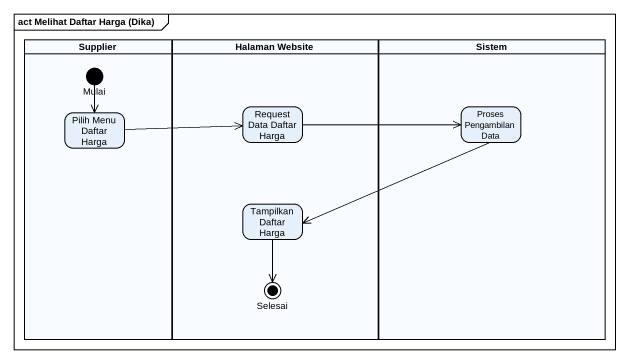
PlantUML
@startuml
mainframe act Melihat Daftar Harga (Dika)
hide empty description
state Supplier <<partition>> {
  state Mulai <<start>>
  state "Pilih Menu Daftar Harga" as Pilih_Menu_Daftar_Harga
}
state "Halaman Website" as Halaman_Website <<partition>> {
  state "Request Data Daftar Harga" as Request_Data_Daftar_Harga
  state "Tampilkan Daftar Harga" as Tampilkan_Daftar_Harga
  state Selesai <<end>>
}
state Sistem <<partition>> {
  state "Proses Pengambilan Data" as Proses_Pengambilan_Data
}
Mulai --> Pilih_Menu_Daftar_Harga
Request_Data_Daftar_Harga -right-> Proses_Pengambilan_Data
Proses_Pengambilan_Data -left-> Tampilkan_Daftar_Harga
Pilih_Menu_Daftar_Harga -right-> Request_Data_Daftar_Harga
Tampilkan_Daftar_Harga --> Selesai
@enduml
